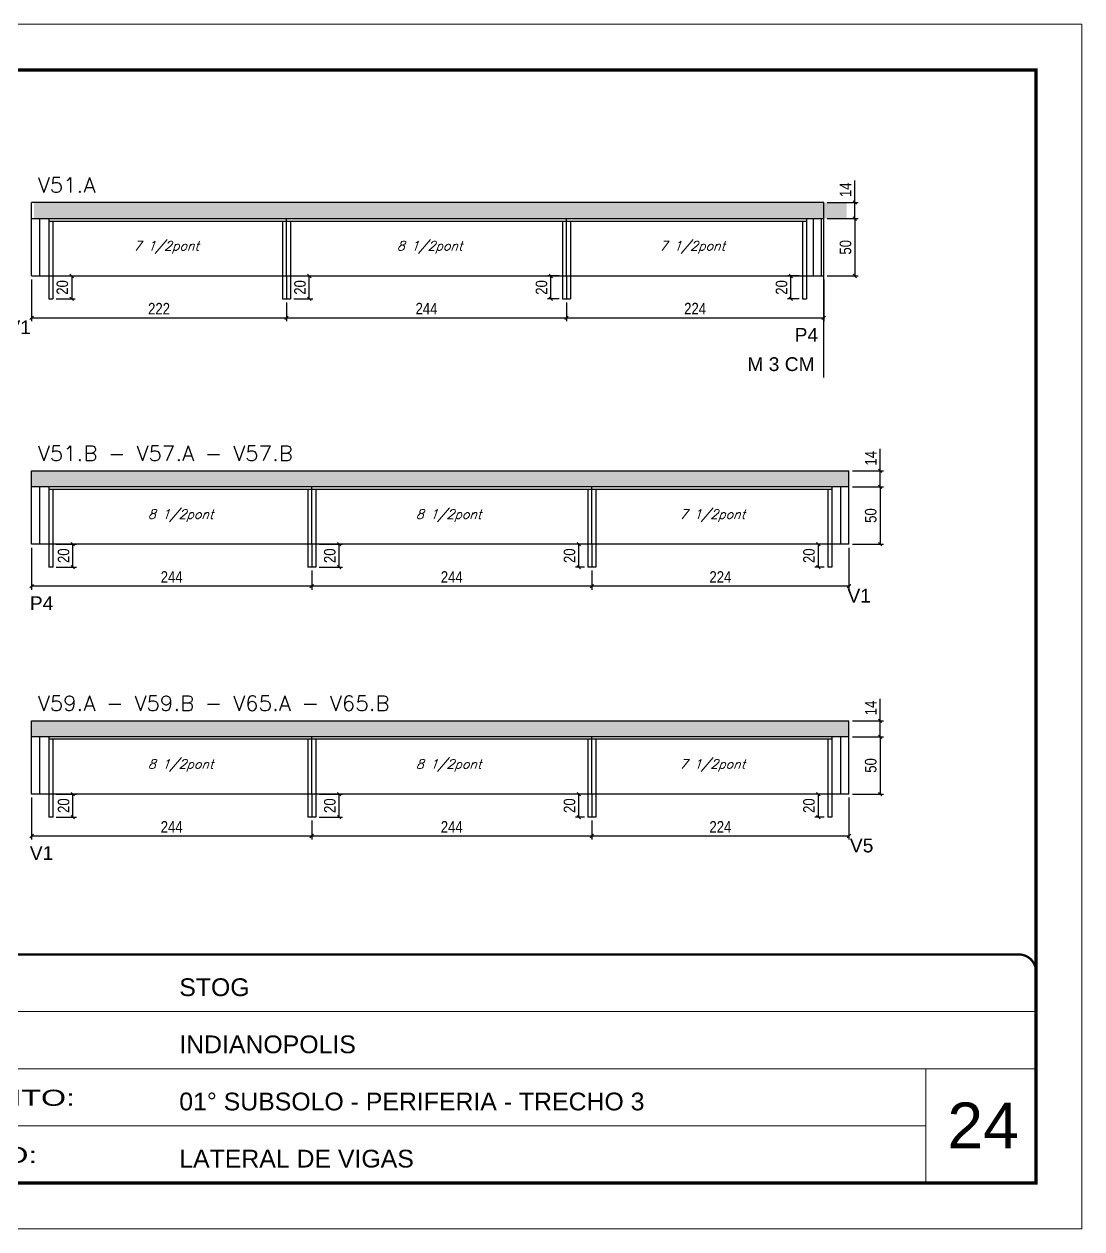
# Model space of a CAD drawing. Extents: x 0 to 6325, y 10169 to 19307.
# Drawn here: x 5319 to 6240, y 11317 to 12367 of the extents above; entities that cross this region are included whole.
import ezdxf

# ---------------------------------------------------------------- set-up
doc = ezdxf.new("R2010")
doc.units = 0
doc.linetypes.add('CONTINUO', pattern=[0])
doc.linetypes.add('DASHED', pattern=[0.75, 0.5, -0.25])
for name, color, linetype in [('1', 1, 'Continuous'), ('5', 5, 'Continuous'), ('COTA', 241, 'Continuous'), ('NOMENCLATURA', 7, 'Continuous'), ('Painéis', 200, 'Continuous'), ('SARR_2.2x7', 40, 'Continuous'), ('SARR_3.5x7', 81, 'Continuous'), ('texto', 7, 'Continuous')]:
    doc.layers.add(name, color=color, linetype=linetype)
for name, color, linetype, lineweight in [('CARIMBO', 255, 'Continuous', 9), ('Folhas', 255, 'Continuous', 9), ('SARRAFO DE PRESSAO', 251, 'DASHED', 9), ('Texto Seção', 7, 'Continuous', 15)]:
    doc.layers.add(name, color=color, linetype=linetype, lineweight=lineweight)
doc.styles.add('arial', font='arial.ttf')
doc.styles.add('COTA TECNICA', font='techl___.ttf', dxfattribs={"height": 10})
doc.styles.add('REGUA-120', font='ROMANS.shx', dxfattribs={"height": 15})
doc.styles.add('Romans', font='romans.shx')
doc.styles.get("Standard").update_dxf_attribs({"font": 'arial.ttf'})
doc.styles.add('Tecnologia', font='')
doc.styles.get('Tecnologia').set_extended_font_data('Forgotten Futurist')
doc.dimstyles.new('PAINEL', dxfattribs={"dimtxt": 10, "dimasz": 3, "dimexe": 3, "dimexo": 3, "dimgap": 3, "dimtad": 1, "dimdec": 1, "dimzin": 12, "dimdsep": 46, "dimtxsty": 'COTA TECNICA', "dimblk1": 'OBLIQUE', "dimblk2": 'OBLIQUE', "dimsah": 1, "dimcen": 0.9, "dimclrd": 4, "dimclre": 4, "dimclrt": 240, "dimadec": 1, "dimazin": 3, "dimtfac": 1, "dimtdec": 1, "dimtmove": 0, "dimatfit": 3, "dimfxl": 1, "dimtolj": 1, "dimtzin": 12, "dimarcsym": 0})

# ---------------------------------------------------------------- blocks, each defined once
blk = doc.blocks.new('9999999999')
at = {"color": 30, "linetype": 'CONTINUO'}
for p, q in [((98564.6, 34379.6), (99584, 34379.6)), ((98564.6, 34329.8), (99488, 34329.8)), ((99584, 34329.8), (99488, 34329.8)), ((99488, 34329.8), (99488, 34230.2)), ((98564.6, 34280), (99488, 34280))]:
    blk.add_line(p, q, dxfattribs=at)
at = {"color": 30, "linetype": 'CONTINUO', "const_width": 2}
blk.add_lwpolyline([(99584, 34230.2), (99584, 34414.4, 0.414214), (99569, 34429.4), (98229, 34429.4, 0.414214), (98214, 34414.4), (98214, 34245.2, 0.414214), (98229, 34230.2), (99584, 34230.2)], format="xyb", dxfattribs=at)
at = {"layer": 'Folhas'}
blk.add_lwpolyline([(98139, 34190.2), (99624, 34190.2), (99624, 35240.2), (98139, 35240.2)], close=True, dxfattribs=at)
at = {"layer": 'Folhas', "color": 30, "const_width": 3}
blk.add_lwpolyline([(98214, 34230.2), (99584, 34230.2), (99584, 35200.2), (98214, 35200.2)], close=True, dxfattribs=at)
at = {"color": 7, "linetype": 'Continuous', "ltscale": 5, "style": 'arial'}
for s, height, p in [('STOG', 15.48, (98837.7, 34393.1)), ('INDIANOPOLIS', 15.483, (98837.7, 34343.3)), ('01° SUBSOLO - PERIFERIA - TRECHO 3', 15.483, (98837.7, 34293.5)), ('LATERAL DE VIGAS', 15.483, (98837.7, 34243.7))]:
    blk.add_text(s, height=height, dxfattribs=at).set_placement(p)
at = {"layer": 'Folhas', "color": 7, "style": 'Tecnologia', "width": 1.5}
for s, p in [('PAVIMENTO:', (98573.7, 34297.5)), ('PROJETO:', (98573.7, 34247.7))]:
    blk.add_text(s, height=14, dxfattribs=at).set_placement(p)
blk = doc.blocks.new('_Oblique')
at = {"layer": '1', "color": 0, "lineweight": -2}
blk.add_line((-0.5, -0.5), (0.5, 0.5), dxfattribs=at)
blk = doc.blocks.new('*D337')
at = {"layer": 'COTA', "color": 4, "linetype": 'ByBlock', "lineweight": -2, "transparency": 16777216}
for p, q in [((5325.1, 12144.6), (5325.1, 12108.1)), ((5547.1, 12124.6), (5547.1, 12108.1)), ((5325.1, 12111.1), (5547.1, 12111.1))]:
    blk.add_line(p, q, dxfattribs=at)
at = {"layer": 'Defpoints', "color": 0, "linetype": 'ByBlock', "transparency": 16777216}
for p in [(5325.1, 12147.6), (5547.1, 12127.6), (5547.1, 12111.1)]:
    blk.add_point(p, dxfattribs=at)
at = {"layer": 'COTA', "color": 4, "linetype": 'ByBlock', "lineweight": -2, "transparency": 16777216, "xscale": 3, "yscale": 3, "zscale": 3, "rotation": 180}
blk.add_blockref('_Oblique', (5325.1, 12111.1), dxfattribs=at)
at = {"layer": 'COTA', "color": 4, "linetype": 'ByBlock', "lineweight": -2, "transparency": 16777216, "xscale": 3, "yscale": 3, "zscale": 3}
blk.add_blockref('_Oblique', (5547.1, 12111.1), dxfattribs=at)
at = {"layer": 'COTA', "color": 240, "linetype": 'ByBlock', "transparency": 16777216, "insert": (5436.1, 12119.1), "char_height": 10, "attachment_point": 5, "style": 'COTA TECNICA'}
blk.add_mtext('\\A1;222', dxfattribs=at)
blk = doc.blocks.new('*D338')
at = {"layer": 'COTA', "color": 4, "linetype": 'ByBlock', "lineweight": -2, "transparency": 16777216}
for p, q in [((5547.1, 12124.6), (5547.1, 12108.1)), ((5791.1, 12124.6), (5791.1, 12108.1)), ((5547.1, 12111.1), (5791.1, 12111.1))]:
    blk.add_line(p, q, dxfattribs=at)
at = {"layer": 'Defpoints', "color": 0, "linetype": 'ByBlock', "transparency": 16777216}
for p in [(5547.1, 12127.6), (5791.1, 12127.6), (5791.1, 12111.1)]:
    blk.add_point(p, dxfattribs=at)
at = {"layer": 'COTA', "color": 4, "linetype": 'ByBlock', "lineweight": -2, "transparency": 16777216, "xscale": 3, "yscale": 3, "zscale": 3, "rotation": 180}
blk.add_blockref('_Oblique', (5547.1, 12111.1), dxfattribs=at)
at = {"layer": 'COTA', "color": 4, "linetype": 'ByBlock', "lineweight": -2, "transparency": 16777216, "xscale": 3, "yscale": 3, "zscale": 3}
blk.add_blockref('_Oblique', (5791.1, 12111.1), dxfattribs=at)
at = {"layer": 'COTA', "color": 240, "linetype": 'ByBlock', "transparency": 16777216, "insert": (5669.1, 12119.2), "char_height": 10, "width": 210.731, "attachment_point": 5, "style": 'COTA TECNICA'}
blk.add_mtext('\\A1;244', dxfattribs=at)
blk = doc.blocks.new('*D782')
at = {"layer": 'COTA', "color": 4, "lineweight": -2, "transparency": 16777216}
for p, q in [((6015.1, 12144.6), (6015.1, 12108.1)), ((5791.1, 12124.6), (5791.1, 12108.1)), ((5791.1, 12111.1), (6015.1, 12111.1))]:
    blk.add_line(p, q, dxfattribs=at)
at = {"layer": 'Defpoints', "color": 0, "transparency": 16777216}
for p in [(6015.1, 12147.6), (5791.1, 12127.6), (6015.1, 12111.1)]:
    blk.add_point(p, dxfattribs=at)
at = {"layer": 'COTA', "color": 4, "lineweight": -2, "transparency": 16777216, "xscale": 3, "yscale": 3, "zscale": 3, "rotation": 180}
blk.add_blockref('_Oblique', (5791.1, 12111.1), dxfattribs=at)
at = {"layer": 'COTA', "color": 4, "lineweight": -2, "transparency": 16777216, "xscale": 3, "yscale": 3, "zscale": 3}
blk.add_blockref('_Oblique', (6015.1, 12111.1), dxfattribs=at)
at = {"layer": 'COTA', "color": 240, "transparency": 16777216, "insert": (5903.1, 12119.2), "char_height": 10, "attachment_point": 5, "style": 'COTA TECNICA'}
blk.add_mtext('\\A1;224', dxfattribs=at)
blk = doc.blocks.new('*D339')
at = {"layer": 'COTA', "color": 4, "lineweight": -2, "transparency": 16777216}
for p, q in [((6018.1, 12197.6), (6045.2, 12197.6)), ((6042.2, 12197.6), (6042.2, 12147.6)), ((6018.1, 12147.6), (6045.2, 12147.6))]:
    blk.add_line(p, q, dxfattribs=at)
at = {"layer": 'Defpoints', "color": 0, "transparency": 16777216}
for p in [(6015.1, 12197.6), (6015.1, 12147.6), (6042.2, 12147.6)]:
    blk.add_point(p, dxfattribs=at)
at = {"layer": 'COTA', "color": 4, "lineweight": -2, "transparency": 16777216, "xscale": 3, "yscale": 3, "zscale": 3}
for p, rotation in [((6042.2, 12197.6), 90), ((6042.2, 12147.6), 270)]:
    blk.add_blockref('_Oblique', p, dxfattribs=dict(at, rotation=rotation))
at = {"layer": 'COTA', "color": 240, "transparency": 16777216, "insert": (6034.1, 12172.6), "char_height": 10, "attachment_point": 5, "rotation": 90, "style": 'COTA TECNICA'}
blk.add_mtext('\\A1;50', dxfattribs=at)
blk = doc.blocks.new('*D340')
at = {"layer": 'COTA', "color": 4, "lineweight": -2, "transparency": 16777216}
for p, q in [((6042.2, 12211.6), (6042.2, 12230.7)), ((6018.1, 12211.6), (6045.2, 12211.6)), ((6042.2, 12197.6), (6042.2, 12211.6)), ((6018.1, 12197.6), (6045.2, 12197.6))]:
    blk.add_line(p, q, dxfattribs=at)
at = {"layer": 'Defpoints', "color": 0, "transparency": 16777216}
for p in [(6015.1, 12211.6), (6042.2, 12211.6), (6015.1, 12197.6)]:
    blk.add_point(p, dxfattribs=at)
at = {"layer": 'COTA', "color": 4, "lineweight": -2, "transparency": 16777216, "xscale": 3, "yscale": 3, "zscale": 3}
for p, rotation in [((6042.2, 12211.6), 90), ((6042.2, 12197.6), 270)]:
    blk.add_blockref('_Oblique', p, dxfattribs=dict(at, rotation=rotation))
at = {"layer": 'COTA', "color": 240, "transparency": 16777216, "insert": (6034.1, 12222.7), "char_height": 10, "attachment_point": 5, "rotation": 90, "style": 'COTA TECNICA'}
blk.add_mtext('\\A1;14', dxfattribs=at)
blk = doc.blocks.new('*D783')
at = {"layer": 'COTA', "color": 4, "lineweight": -2, "transparency": 16777216}
for p, q in [((5553.6, 12147.6), (5570, 12147.6)), ((5567, 12127.6), (5567, 12147.6)), ((5553.6, 12127.6), (5570, 12127.6))]:
    blk.add_line(p, q, dxfattribs=at)
at = {"layer": 'Defpoints', "color": 0, "transparency": 16777216}
for p in [(5550.6, 12147.6), (5567, 12147.6), (5550.6, 12127.6)]:
    blk.add_point(p, dxfattribs=at)
at = {"layer": 'COTA', "color": 4, "lineweight": -2, "transparency": 16777216, "xscale": 3, "yscale": 3, "zscale": 3}
for p, rotation in [((5567, 12147.6), 90), ((5567, 12127.6), 270)]:
    blk.add_blockref('_Oblique', p, dxfattribs=dict(at, rotation=rotation))
at = {"layer": 'COTA', "color": 240, "transparency": 16777216, "insert": (5558.9, 12137.6), "char_height": 10, "attachment_point": 5, "rotation": 90, "style": 'COTA TECNICA'}
blk.add_mtext('\\A1;20', dxfattribs=at)
blk = doc.blocks.new('*D784')
at = {"layer": 'COTA', "color": 4, "lineweight": -2, "transparency": 16777216}
for p, q in [((5993.6, 12147.6), (5983.5, 12147.6)), ((5986.5, 12127.6), (5986.5, 12147.6)), ((5993.6, 12127.6), (5983.5, 12127.6))]:
    blk.add_line(p, q, dxfattribs=at)
at = {"layer": 'Defpoints', "color": 0, "transparency": 16777216}
for p in [(5986.5, 12147.6), (5996.6, 12147.6), (5996.6, 12127.6)]:
    blk.add_point(p, dxfattribs=at)
at = {"layer": 'COTA', "color": 4, "lineweight": -2, "transparency": 16777216, "xscale": 3, "yscale": 3, "zscale": 3}
for p, rotation in [((5986.5, 12147.6), 90), ((5986.5, 12127.6), 270)]:
    blk.add_blockref('_Oblique', p, dxfattribs=dict(at, rotation=rotation))
at = {"layer": 'COTA', "color": 240, "transparency": 16777216, "insert": (5978.4, 12137.6), "char_height": 10, "attachment_point": 5, "rotation": 90, "style": 'COTA TECNICA'}
blk.add_mtext('\\A1;20', dxfattribs=at)
blk = doc.blocks.new('*D785')
at = {"layer": 'COTA', "color": 4, "lineweight": -2, "transparency": 16777216}
for p, q in [((5346.6, 12147.6), (5363, 12147.6)), ((5360, 12147.6), (5360, 12127.6)), ((5346.6, 12127.6), (5363, 12127.6))]:
    blk.add_line(p, q, dxfattribs=at)
at = {"layer": 'Defpoints', "color": 0, "transparency": 16777216}
for p in [(5343.6, 12147.6), (5343.6, 12127.6), (5360, 12127.6)]:
    blk.add_point(p, dxfattribs=at)
at = {"layer": 'COTA', "color": 4, "lineweight": -2, "transparency": 16777216, "xscale": 3, "yscale": 3, "zscale": 3}
for p, rotation in [((5360, 12147.6), 90), ((5360, 12127.6), 270)]:
    blk.add_blockref('_Oblique', p, dxfattribs=dict(at, rotation=rotation))
at = {"layer": 'COTA', "color": 240, "transparency": 16777216, "insert": (5351.9, 12137.6), "char_height": 10, "attachment_point": 5, "rotation": 90, "style": 'COTA TECNICA'}
blk.add_mtext('\\A1;20', dxfattribs=at)
blk = doc.blocks.new('*D786')
at = {"layer": 'COTA', "color": 4, "lineweight": -2, "transparency": 16777216}
for p, q in [((5784.6, 12147.6), (5774.4, 12147.6)), ((5777.4, 12127.6), (5777.4, 12147.6)), ((5784.6, 12127.6), (5774.4, 12127.6))]:
    blk.add_line(p, q, dxfattribs=at)
at = {"layer": 'Defpoints', "color": 0, "transparency": 16777216}
for p in [(5777.4, 12147.6), (5787.6, 12147.6), (5787.6, 12127.6)]:
    blk.add_point(p, dxfattribs=at)
at = {"layer": 'COTA', "color": 4, "lineweight": -2, "transparency": 16777216, "xscale": 3, "yscale": 3, "zscale": 3}
for p, rotation in [((5777.4, 12147.6), 90), ((5777.4, 12127.6), 270)]:
    blk.add_blockref('_Oblique', p, dxfattribs=dict(at, rotation=rotation))
at = {"layer": 'COTA', "color": 240, "transparency": 16777216, "insert": (5769.3, 12137.6), "char_height": 10, "attachment_point": 5, "rotation": 90, "style": 'COTA TECNICA'}
blk.add_mtext('\\A1;20', dxfattribs=at)
blk = doc.blocks.new('*D341')
at = {"layer": 'COTA', "color": 4, "linetype": 'ByBlock', "lineweight": -2, "transparency": 16777216}
for p, q in [((6037.1, 11910.8), (6037.1, 11874.2)), ((5813.1, 11890.8), (5813.1, 11874.2)), ((6037.1, 11877.2), (5813.1, 11877.2))]:
    blk.add_line(p, q, dxfattribs=at)
at = {"layer": 'Defpoints', "color": 0, "linetype": 'ByBlock', "transparency": 16777216}
for p in [(6037.1, 11913.8), (5813.1, 11893.8), (5813.1, 11877.2)]:
    blk.add_point(p, dxfattribs=at)
at = {"layer": 'COTA', "color": 4, "linetype": 'ByBlock', "lineweight": -2, "transparency": 16777216, "xscale": 3, "yscale": 3, "zscale": 3, "rotation": 180}
blk.add_blockref('_Oblique', (5813.1, 11877.2), dxfattribs=at)
at = {"layer": 'COTA', "color": 4, "linetype": 'ByBlock', "lineweight": -2, "transparency": 16777216, "xscale": 3, "yscale": 3, "zscale": 3}
blk.add_blockref('_Oblique', (6037.1, 11877.2), dxfattribs=at)
at = {"layer": 'COTA', "color": 240, "linetype": 'ByBlock', "transparency": 16777216, "insert": (5925.1, 11885.3), "char_height": 10, "attachment_point": 5, "style": 'COTA TECNICA'}
blk.add_mtext('\\A1;224', dxfattribs=at)
blk = doc.blocks.new('*D342')
at = {"layer": 'COTA', "color": 4, "linetype": 'ByBlock', "lineweight": -2, "transparency": 16777216}
for p, q in [((5569.1, 11890.8), (5569.1, 11874.2)), ((5813.1, 11890.8), (5813.1, 11874.2)), ((5813.1, 11877.2), (5569.1, 11877.2))]:
    blk.add_line(p, q, dxfattribs=at)
at = {"layer": 'Defpoints', "color": 0, "linetype": 'ByBlock', "transparency": 16777216}
for p in [(5569.1, 11893.8), (5813.1, 11893.8), (5569.1, 11877.2)]:
    blk.add_point(p, dxfattribs=at)
at = {"layer": 'COTA', "color": 4, "linetype": 'ByBlock', "lineweight": -2, "transparency": 16777216, "xscale": 3, "yscale": 3, "zscale": 3, "rotation": 180}
blk.add_blockref('_Oblique', (5569.1, 11877.2), dxfattribs=at)
at = {"layer": 'COTA', "color": 4, "linetype": 'ByBlock', "lineweight": -2, "transparency": 16777216, "xscale": 3, "yscale": 3, "zscale": 3}
blk.add_blockref('_Oblique', (5813.1, 11877.2), dxfattribs=at)
at = {"layer": 'COTA', "color": 240, "linetype": 'ByBlock', "transparency": 16777216, "insert": (5691.1, 11885.3), "char_height": 10, "width": 210.731, "attachment_point": 5, "style": 'COTA TECNICA'}
blk.add_mtext('\\A1;244', dxfattribs=at)
blk = doc.blocks.new('*D788')
at = {"layer": 'COTA', "color": 4, "lineweight": -2, "transparency": 16777216}
for p, q in [((5325.1, 11910.8), (5325.1, 11874.2)), ((5569.1, 11890.8), (5569.1, 11874.2)), ((5569.1, 11877.2), (5325.1, 11877.2))]:
    blk.add_line(p, q, dxfattribs=at)
at = {"layer": 'Defpoints', "color": 0, "transparency": 16777216}
for p in [(5325.1, 11913.8), (5569.1, 11893.8), (5325.1, 11877.2)]:
    blk.add_point(p, dxfattribs=at)
at = {"layer": 'COTA', "color": 4, "lineweight": -2, "transparency": 16777216, "xscale": 3, "yscale": 3, "zscale": 3, "rotation": 180}
blk.add_blockref('_Oblique', (5325.1, 11877.2), dxfattribs=at)
at = {"layer": 'COTA', "color": 4, "lineweight": -2, "transparency": 16777216, "xscale": 3, "yscale": 3, "zscale": 3}
blk.add_blockref('_Oblique', (5569.1, 11877.2), dxfattribs=at)
at = {"layer": 'COTA', "color": 240, "transparency": 16777216, "insert": (5447.1, 11885.3), "char_height": 10, "attachment_point": 5, "style": 'COTA TECNICA'}
blk.add_mtext('\\A1;244', dxfattribs=at)
blk = doc.blocks.new('*D343')
at = {"layer": 'COTA', "color": 4, "lineweight": -2, "transparency": 16777216}
for p, q in [((6040.1, 11963.8), (6067.2, 11963.8)), ((6064.2, 11963.8), (6064.2, 11913.8)), ((6040.1, 11913.8), (6067.2, 11913.8))]:
    blk.add_line(p, q, dxfattribs=at)
at = {"layer": 'Defpoints', "color": 0, "transparency": 16777216}
for p in [(6037.1, 11963.8), (6037.1, 11913.8), (6064.2, 11913.8)]:
    blk.add_point(p, dxfattribs=at)
at = {"layer": 'COTA', "color": 4, "lineweight": -2, "transparency": 16777216, "xscale": 3, "yscale": 3, "zscale": 3}
for p, rotation in [((6064.2, 11963.8), 90), ((6064.2, 11913.8), 270)]:
    blk.add_blockref('_Oblique', p, dxfattribs=dict(at, rotation=rotation))
at = {"layer": 'COTA', "color": 240, "transparency": 16777216, "insert": (6056.1, 11938.8), "char_height": 10, "attachment_point": 5, "rotation": 90, "style": 'COTA TECNICA'}
blk.add_mtext('\\A1;50', dxfattribs=at)
blk = doc.blocks.new('*D344')
at = {"layer": 'COTA', "color": 4, "lineweight": -2, "transparency": 16777216}
for p, q in [((6064.2, 11977.8), (6064.2, 11996.9)), ((6040.1, 11977.8), (6067.2, 11977.8)), ((6064.2, 11963.8), (6064.2, 11977.8)), ((6040.1, 11963.8), (6067.2, 11963.8))]:
    blk.add_line(p, q, dxfattribs=at)
at = {"layer": 'Defpoints', "color": 0, "transparency": 16777216}
for p in [(6037.1, 11977.8), (6064.2, 11977.8), (6037.1, 11963.8)]:
    blk.add_point(p, dxfattribs=at)
at = {"layer": 'COTA', "color": 4, "lineweight": -2, "transparency": 16777216, "xscale": 3, "yscale": 3, "zscale": 3}
for p, rotation in [((6064.2, 11977.8), 90), ((6064.2, 11963.8), 270)]:
    blk.add_blockref('_Oblique', p, dxfattribs=dict(at, rotation=rotation))
at = {"layer": 'COTA', "color": 240, "transparency": 16777216, "insert": (6056.1, 11988.8), "char_height": 10, "attachment_point": 5, "rotation": 90, "style": 'COTA TECNICA'}
blk.add_mtext('\\A1;14', dxfattribs=at)
blk = doc.blocks.new('*D789')
at = {"layer": 'COTA', "color": 4, "lineweight": -2, "transparency": 16777216}
for p, q in [((5806.6, 11913.8), (5798.8, 11913.8)), ((5801.8, 11893.8), (5801.8, 11913.8)), ((5806.6, 11893.8), (5798.8, 11893.8))]:
    blk.add_line(p, q, dxfattribs=at)
at = {"layer": 'Defpoints', "color": 0, "transparency": 16777216}
for p in [(5801.8, 11913.8), (5809.6, 11913.8), (5809.6, 11893.8)]:
    blk.add_point(p, dxfattribs=at)
at = {"layer": 'COTA', "color": 4, "lineweight": -2, "transparency": 16777216, "xscale": 3, "yscale": 3, "zscale": 3}
for p, rotation in [((5801.8, 11913.8), 90), ((5801.8, 11893.8), 270)]:
    blk.add_blockref('_Oblique', p, dxfattribs=dict(at, rotation=rotation))
at = {"layer": 'COTA', "color": 240, "transparency": 16777216, "insert": (5793.7, 11903.8), "char_height": 10, "attachment_point": 5, "rotation": 90, "style": 'COTA TECNICA'}
blk.add_mtext('\\A1;20', dxfattribs=at)
blk = doc.blocks.new('*D802')
at = {"layer": 'COTA', "color": 4, "lineweight": -2, "transparency": 16777216}
for p, q in [((5346.6, 11913.8), (5364.1, 11913.8)), ((5361.1, 11893.8), (5361.1, 11913.8)), ((5346.6, 11893.8), (5364.1, 11893.8))]:
    blk.add_line(p, q, dxfattribs=at)
at = {"layer": 'Defpoints', "color": 0, "transparency": 16777216}
for p in [(5343.6, 11913.8), (5361.1, 11913.8), (5343.6, 11893.8)]:
    blk.add_point(p, dxfattribs=at)
at = {"layer": 'COTA', "color": 4, "lineweight": -2, "transparency": 16777216, "xscale": 3, "yscale": 3, "zscale": 3}
for p, rotation in [((5361.1, 11913.8), 90), ((5361.1, 11893.8), 270)]:
    blk.add_blockref('_Oblique', p, dxfattribs=dict(at, rotation=rotation))
at = {"layer": 'COTA', "color": 240, "transparency": 16777216, "insert": (5353, 11903.8), "char_height": 10, "attachment_point": 5, "rotation": 90, "style": 'COTA TECNICA'}
blk.add_mtext('\\A1;20', dxfattribs=at)
blk = doc.blocks.new('*D803')
at = {"layer": 'COTA', "color": 4, "lineweight": -2, "transparency": 16777216}
for p, q in [((6015.6, 11913.8), (6007.4, 11913.8)), ((6010.4, 11913.8), (6010.4, 11893.8)), ((6015.6, 11893.8), (6007.4, 11893.8))]:
    blk.add_line(p, q, dxfattribs=at)
at = {"layer": 'Defpoints', "color": 0, "transparency": 16777216}
for p in [(6018.6, 11913.8), (6010.4, 11893.8), (6018.6, 11893.8)]:
    blk.add_point(p, dxfattribs=at)
at = {"layer": 'COTA', "color": 4, "lineweight": -2, "transparency": 16777216, "xscale": 3, "yscale": 3, "zscale": 3}
for p, rotation in [((6010.4, 11913.8), 90), ((6010.4, 11893.8), 270)]:
    blk.add_blockref('_Oblique', p, dxfattribs=dict(at, rotation=rotation))
at = {"layer": 'COTA', "color": 240, "transparency": 16777216, "insert": (6002.3, 11903.8), "char_height": 10, "attachment_point": 5, "rotation": 90, "style": 'COTA TECNICA'}
blk.add_mtext('\\A1;20', dxfattribs=at)
blk = doc.blocks.new('*D804')
at = {"layer": 'COTA', "color": 4, "lineweight": -2, "transparency": 16777216}
for p, q in [((5575.6, 11913.8), (5596, 11913.8)), ((5593, 11893.8), (5593, 11913.8)), ((5575.6, 11893.8), (5596, 11893.8))]:
    blk.add_line(p, q, dxfattribs=at)
at = {"layer": 'Defpoints', "color": 0, "transparency": 16777216}
for p in [(5572.6, 11913.8), (5593, 11913.8), (5572.6, 11893.8)]:
    blk.add_point(p, dxfattribs=at)
at = {"layer": 'COTA', "color": 4, "lineweight": -2, "transparency": 16777216, "xscale": 3, "yscale": 3, "zscale": 3}
for p, rotation in [((5593, 11913.8), 90), ((5593, 11893.8), 270)]:
    blk.add_blockref('_Oblique', p, dxfattribs=dict(at, rotation=rotation))
at = {"layer": 'COTA', "color": 240, "transparency": 16777216, "insert": (5584.9, 11903.8), "char_height": 10, "attachment_point": 5, "rotation": 90, "style": 'COTA TECNICA'}
blk.add_mtext('\\A1;20', dxfattribs=at)
blk = doc.blocks.new('*D353')
at = {"layer": 'COTA', "color": 4, "linetype": 'ByBlock', "lineweight": -2, "transparency": 16777216}
for p, q in [((6037.1, 11693), (6037.1, 11656.5)), ((5813.1, 11673), (5813.1, 11656.5)), ((6037.1, 11659.5), (5813.1, 11659.5))]:
    blk.add_line(p, q, dxfattribs=at)
at = {"layer": 'Defpoints', "color": 0, "linetype": 'ByBlock', "transparency": 16777216}
for p in [(6037.1, 11696), (5813.1, 11676), (5813.1, 11659.5)]:
    blk.add_point(p, dxfattribs=at)
at = {"layer": 'COTA', "color": 4, "linetype": 'ByBlock', "lineweight": -2, "transparency": 16777216, "xscale": 3, "yscale": 3, "zscale": 3, "rotation": 180}
blk.add_blockref('_Oblique', (5813.1, 11659.5), dxfattribs=at)
at = {"layer": 'COTA', "color": 4, "linetype": 'ByBlock', "lineweight": -2, "transparency": 16777216, "xscale": 3, "yscale": 3, "zscale": 3}
blk.add_blockref('_Oblique', (6037.1, 11659.5), dxfattribs=at)
at = {"layer": 'COTA', "color": 240, "linetype": 'ByBlock', "transparency": 16777216, "insert": (5925.1, 11667.5), "char_height": 10, "attachment_point": 5, "style": 'COTA TECNICA'}
blk.add_mtext('\\A1;224', dxfattribs=at)
blk = doc.blocks.new('*D354')
at = {"layer": 'COTA', "color": 4, "linetype": 'ByBlock', "lineweight": -2, "transparency": 16777216}
for p, q in [((5569.1, 11673), (5569.1, 11656.5)), ((5813.1, 11673), (5813.1, 11656.5)), ((5813.1, 11659.5), (5569.1, 11659.5))]:
    blk.add_line(p, q, dxfattribs=at)
at = {"layer": 'Defpoints', "color": 0, "linetype": 'ByBlock', "transparency": 16777216}
for p in [(5569.1, 11676), (5813.1, 11676), (5569.1, 11659.5)]:
    blk.add_point(p, dxfattribs=at)
at = {"layer": 'COTA', "color": 4, "linetype": 'ByBlock', "lineweight": -2, "transparency": 16777216, "xscale": 3, "yscale": 3, "zscale": 3, "rotation": 180}
blk.add_blockref('_Oblique', (5569.1, 11659.5), dxfattribs=at)
at = {"layer": 'COTA', "color": 4, "linetype": 'ByBlock', "lineweight": -2, "transparency": 16777216, "xscale": 3, "yscale": 3, "zscale": 3}
blk.add_blockref('_Oblique', (5813.1, 11659.5), dxfattribs=at)
at = {"layer": 'COTA', "color": 240, "linetype": 'ByBlock', "transparency": 16777216, "insert": (5691.1, 11667.5), "char_height": 10, "width": 210.731, "attachment_point": 5, "style": 'COTA TECNICA'}
blk.add_mtext('\\A1;244', dxfattribs=at)
blk = doc.blocks.new('*D805')
at = {"layer": 'COTA', "color": 4, "lineweight": -2, "transparency": 16777216}
for p, q in [((5325.1, 11693), (5325.1, 11656.5)), ((5569.1, 11673), (5569.1, 11656.5)), ((5569.1, 11659.5), (5325.1, 11659.5))]:
    blk.add_line(p, q, dxfattribs=at)
at = {"layer": 'Defpoints', "color": 0, "transparency": 16777216}
for p in [(5325.1, 11696), (5569.1, 11676), (5325.1, 11659.5)]:
    blk.add_point(p, dxfattribs=at)
at = {"layer": 'COTA', "color": 4, "lineweight": -2, "transparency": 16777216, "xscale": 3, "yscale": 3, "zscale": 3, "rotation": 180}
blk.add_blockref('_Oblique', (5325.1, 11659.5), dxfattribs=at)
at = {"layer": 'COTA', "color": 4, "lineweight": -2, "transparency": 16777216, "xscale": 3, "yscale": 3, "zscale": 3}
blk.add_blockref('_Oblique', (5569.1, 11659.5), dxfattribs=at)
at = {"layer": 'COTA', "color": 240, "transparency": 16777216, "insert": (5447.1, 11667.5), "char_height": 10, "attachment_point": 5, "style": 'COTA TECNICA'}
blk.add_mtext('\\A1;244', dxfattribs=at)
blk = doc.blocks.new('*D355')
at = {"layer": 'COTA', "color": 4, "lineweight": -2, "transparency": 16777216}
for p, q in [((6040.1, 11746), (6067.2, 11746)), ((6064.2, 11746), (6064.2, 11696)), ((6040.1, 11696), (6067.2, 11696))]:
    blk.add_line(p, q, dxfattribs=at)
at = {"layer": 'Defpoints', "color": 0, "transparency": 16777216}
for p in [(6037.1, 11746), (6037.1, 11696), (6064.2, 11696)]:
    blk.add_point(p, dxfattribs=at)
at = {"layer": 'COTA', "color": 4, "lineweight": -2, "transparency": 16777216, "xscale": 3, "yscale": 3, "zscale": 3}
for p, rotation in [((6064.2, 11746), 90), ((6064.2, 11696), 270)]:
    blk.add_blockref('_Oblique', p, dxfattribs=dict(at, rotation=rotation))
at = {"layer": 'COTA', "color": 240, "transparency": 16777216, "insert": (6056.1, 11721), "char_height": 10, "attachment_point": 5, "rotation": 90, "style": 'COTA TECNICA'}
blk.add_mtext('\\A1;50', dxfattribs=at)
blk = doc.blocks.new('*D356')
at = {"layer": 'COTA', "color": 4, "lineweight": -2, "transparency": 16777216}
for p, q in [((6064.2, 11760), (6064.2, 11779.1)), ((6040.1, 11760), (6067.2, 11760)), ((6064.2, 11746), (6064.2, 11760)), ((6040.1, 11746), (6067.2, 11746))]:
    blk.add_line(p, q, dxfattribs=at)
at = {"layer": 'Defpoints', "color": 0, "transparency": 16777216}
for p in [(6037.1, 11760), (6064.2, 11760), (6037.1, 11746)]:
    blk.add_point(p, dxfattribs=at)
at = {"layer": 'COTA', "color": 4, "lineweight": -2, "transparency": 16777216, "xscale": 3, "yscale": 3, "zscale": 3}
for p, rotation in [((6064.2, 11760), 90), ((6064.2, 11746), 270)]:
    blk.add_blockref('_Oblique', p, dxfattribs=dict(at, rotation=rotation))
at = {"layer": 'COTA', "color": 240, "transparency": 16777216, "insert": (6056.1, 11771.1), "char_height": 10, "attachment_point": 5, "rotation": 90, "style": 'COTA TECNICA'}
blk.add_mtext('\\A1;14', dxfattribs=at)
blk = doc.blocks.new('*D806')
at = {"layer": 'COTA', "color": 4, "lineweight": -2, "transparency": 16777216}
for p, q in [((5806.6, 11696), (5798.8, 11696)), ((5801.8, 11676), (5801.8, 11696)), ((5806.6, 11676), (5798.8, 11676))]:
    blk.add_line(p, q, dxfattribs=at)
at = {"layer": 'Defpoints', "color": 0, "transparency": 16777216}
for p in [(5801.8, 11696), (5809.6, 11696), (5809.6, 11676)]:
    blk.add_point(p, dxfattribs=at)
at = {"layer": 'COTA', "color": 4, "lineweight": -2, "transparency": 16777216, "xscale": 3, "yscale": 3, "zscale": 3}
for p, rotation in [((5801.8, 11696), 90), ((5801.8, 11676), 270)]:
    blk.add_blockref('_Oblique', p, dxfattribs=dict(at, rotation=rotation))
at = {"layer": 'COTA', "color": 240, "transparency": 16777216, "insert": (5793.7, 11686), "char_height": 10, "attachment_point": 5, "rotation": 90, "style": 'COTA TECNICA'}
blk.add_mtext('\\A1;20', dxfattribs=at)
blk = doc.blocks.new('*D807')
at = {"layer": 'COTA', "color": 4, "lineweight": -2, "transparency": 16777216}
for p, q in [((5346.6, 11696), (5364.1, 11696)), ((5361.1, 11676), (5361.1, 11696)), ((5346.6, 11676), (5364.1, 11676))]:
    blk.add_line(p, q, dxfattribs=at)
at = {"layer": 'Defpoints', "color": 0, "transparency": 16777216}
for p in [(5343.6, 11696), (5361.1, 11696), (5343.6, 11676)]:
    blk.add_point(p, dxfattribs=at)
at = {"layer": 'COTA', "color": 4, "lineweight": -2, "transparency": 16777216, "xscale": 3, "yscale": 3, "zscale": 3}
for p, rotation in [((5361.1, 11696), 90), ((5361.1, 11676), 270)]:
    blk.add_blockref('_Oblique', p, dxfattribs=dict(at, rotation=rotation))
at = {"layer": 'COTA', "color": 240, "transparency": 16777216, "insert": (5353, 11686), "char_height": 10, "attachment_point": 5, "rotation": 90, "style": 'COTA TECNICA'}
blk.add_mtext('\\A1;20', dxfattribs=at)
blk = doc.blocks.new('*D808')
at = {"layer": 'COTA', "color": 4, "lineweight": -2, "transparency": 16777216}
for p, q in [((6015.6, 11696), (6007.4, 11696)), ((6010.4, 11696), (6010.4, 11676)), ((6015.6, 11676), (6007.4, 11676))]:
    blk.add_line(p, q, dxfattribs=at)
at = {"layer": 'Defpoints', "color": 0, "transparency": 16777216}
for p in [(6018.6, 11696), (6010.4, 11676), (6018.6, 11676)]:
    blk.add_point(p, dxfattribs=at)
at = {"layer": 'COTA', "color": 4, "lineweight": -2, "transparency": 16777216, "xscale": 3, "yscale": 3, "zscale": 3}
for p, rotation in [((6010.4, 11696), 90), ((6010.4, 11676), 270)]:
    blk.add_blockref('_Oblique', p, dxfattribs=dict(at, rotation=rotation))
at = {"layer": 'COTA', "color": 240, "transparency": 16777216, "insert": (6002.3, 11686), "char_height": 10, "attachment_point": 5, "rotation": 90, "style": 'COTA TECNICA'}
blk.add_mtext('\\A1;20', dxfattribs=at)
blk = doc.blocks.new('*D809')
at = {"layer": 'COTA', "color": 4, "lineweight": -2, "transparency": 16777216}
for p, q in [((5575.6, 11696), (5596, 11696)), ((5593, 11676), (5593, 11696)), ((5575.6, 11676), (5596, 11676))]:
    blk.add_line(p, q, dxfattribs=at)
at = {"layer": 'Defpoints', "color": 0, "transparency": 16777216}
for p in [(5572.6, 11696), (5593, 11696), (5572.6, 11676)]:
    blk.add_point(p, dxfattribs=at)
at = {"layer": 'COTA', "color": 4, "lineweight": -2, "transparency": 16777216, "xscale": 3, "yscale": 3, "zscale": 3}
for p, rotation in [((5593, 11696), 90), ((5593, 11676), 270)]:
    blk.add_blockref('_Oblique', p, dxfattribs=dict(at, rotation=rotation))
at = {"layer": 'COTA', "color": 240, "transparency": 16777216, "insert": (5584.9, 11686), "char_height": 10, "attachment_point": 5, "rotation": 90, "style": 'COTA TECNICA'}
blk.add_mtext('\\A1;20', dxfattribs=at)

msp = doc.modelspace()

# ---------------------------------------------------------------- hatches: boundary and pattern name
at = {"layer": 'COTA'}
h = msp.add_hatch(dxfattribs=at)
h.set_pattern_fill('AR-CONC', color=241, scale=0.03)
h.set_pattern_definition([(50, (1802.3295, -3517.3937), (5.4655401, -0.4781726), [0.5715, -6.2865]), (355, (1802.3295, -3517.3937), (-1.0573026, 5.7317054), [0.4572, -5.0292175]), (100.451445, (1802.785, -3517.4335), (4.4082374, 5.2535326), [0.4857003, -5.3427073]), (46.1842, (1802.3295, -3515.87), (8.1323712, -1.2612698), [0.85725, -9.42975]), (96.63556, (1803.007, -3515.975), (7.122124, 7.4227837), [0.7285507, -8.0140682]), (351.18415, (1802.3295, -3515.87), (7.122124, 7.4227837), [0.685799, -7.543792]), (21, (1803.0915, -3516.2507), (4.5484317, -3.067956), [0.5715, -6.2865]), (326, (1803.0915, -3516.2507), (1.8540609, 5.525639), [0.4572, -5.0292]), (71.451445, (1803.4706, -3516.5063), (6.4024926, 2.457683), [0.4857003, -5.3426981]), (37.5, (1802.3295, -3517.3937), (0.0926581, 2.53665117), [0, -4.96824, 0, -5.1054, 0, -5.04825]), (7.5, (1802.3295, -3517.3937), (2.00458988, 3.00541724), [0, -2.91084, 0, -4.85394, 0, -1.92405]), (327.5, (1800.6303, -3517.3937), (4.06771786, -0.17186232), [0, -1.905, 0, -5.9436, 0, -7.8867]), (317.5, (1799.8683, -3517.3937), (4.44387544, 0.7627947), [0, -2.4765, 0, -3.94716, 0, -5.6007])])
h.paths.add_polyline_path([(6035.11, 12211.63), (6035.11, 12197.63), (5327.14, 12197.63), (5327.14, 12211.63)])
h = msp.add_hatch(dxfattribs=at)
h.set_pattern_fill('AR-CONC', color=241, scale=0.03)
h.set_pattern_definition([(50, (1800.3295, -3751.2627), (5.4655401, -0.4781726), [0.5715, -6.2865]), (355, (1800.3295, -3751.2627), (-1.0573026, 5.7317054), [0.4572, -5.0292175]), (100.451445, (1800.785, -3751.3025), (4.4082374, 5.2535326), [0.4857003, -5.3427073]), (46.1842, (1800.3295, -3749.739), (8.1323712, -1.2612698), [0.85725, -9.42975]), (96.63556, (1801.007, -3749.844), (7.122124, 7.4227837), [0.7285507, -8.0140682]), (351.18415, (1800.3295, -3749.739), (7.122124, 7.4227837), [0.685799, -7.543792]), (21, (1801.0915, -3750.1197), (4.5484317, -3.067956), [0.5715, -6.2865]), (326, (1801.0915, -3750.1197), (1.8540609, 5.525639), [0.4572, -5.0292]), (71.451445, (1801.4706, -3750.3753), (6.4024926, 2.457683), [0.4857003, -5.3426981]), (37.5, (1800.3295, -3751.2627), (0.0926581, 2.53665117), [0, -4.96824, 0, -5.1054, 0, -5.04825]), (7.5, (1800.3295, -3751.2627), (2.00458988, 3.00541724), [0, -2.91084, 0, -4.85394, 0, -1.92405]), (327.5, (1798.6303, -3751.2627), (4.06771786, -0.17186232), [0, -1.905, 0, -5.9436, 0, -7.8867]), (317.5, (1797.8683, -3751.2627), (4.44387544, 0.7627947), [0, -2.4765, 0, -3.94716, 0, -5.6007])])
h.paths.add_polyline_path([(5325.14, 11977.76), (5325.14, 11963.76), (6037.11, 11963.76), (6037.11, 11977.76)])
h = msp.add_hatch(dxfattribs=at)
h.set_pattern_fill('AR-CONC', color=241, scale=0.03)
h.set_pattern_definition([(50, (1800.3295, -3969.0305), (5.4655401, -0.4781726), [0.5715, -6.2865]), (355, (1800.3295, -3969.0305), (-1.0573026, 5.7317054), [0.4572, -5.0292175]), (100.451445, (1800.785, -3969.0704), (4.4082374, 5.2535326), [0.4857003, -5.3427073]), (46.1842, (1800.3295, -3967.5065), (8.1323712, -1.2612698), [0.85725, -9.42975]), (96.63556, (1801.007, -3967.612), (7.122124, 7.4227837), [0.7285507, -8.0140682]), (351.18415, (1800.3295, -3967.5065), (7.122124, 7.4227837), [0.685799, -7.543792]), (21, (1801.0915, -3967.8875), (4.5484317, -3.067956), [0.5715, -6.2865]), (326, (1801.0915, -3967.8875), (1.8540609, 5.525639), [0.4572, -5.0292]), (71.451445, (1801.4706, -3968.143), (6.4024926, 2.457683), [0.4857003, -5.3426981]), (37.5, (1800.3295, -3969.0305), (0.0926581, 2.53665117), [0, -4.96824, 0, -5.1054, 0, -5.04825]), (7.5, (1800.3295, -3969.0305), (2.00458988, 3.00541724), [0, -2.91084, 0, -4.85394, 0, -1.92405]), (327.5, (1798.6303, -3969.0305), (4.06771786, -0.17186232), [0, -1.905, 0, -5.9436, 0, -7.8867]), (317.5, (1797.8683, -3969.0305), (4.44387544, 0.7627947), [0, -2.4765, 0, -3.94716, 0, -5.6007])])
h.paths.add_polyline_path([(5325.14, 11759.99), (5325.14, 11745.99), (6037.11, 11745.99), (6037.11, 11759.99)])

# ---------------------------------------------------------------- linework, layer by layer
for p, q in [((6015.11, 12211.63), (5325.14, 12211.63)), ((5325.14, 12197.63), (5325.14, 12211.63)), ((6015.11, 12197.63), (6015.11, 12211.63)), ((5547.11, 12147.63), (5547.11, 12127.63)), ((5791.11, 12147.63), (5791.11, 12127.63)), ((5543.61, 12127.63), (5550.61, 12127.63)), ((5787.61, 12127.63), (5794.61, 12127.63)), ((5325.14, 11963.76), (5325.14, 11977.76)), ((5325.14, 11977.76), (6037.11, 11977.76)), ((6037.11, 11963.76), (6037.11, 11977.76)), ((5569.14, 11913.76), (5569.14, 11893.76)), ((5813.14, 11913.76), (5813.14, 11893.76)), ((5572.64, 11893.76), (5565.64, 11893.76)), ((5816.64, 11893.76), (5809.64, 11893.76)), ((5325.14, 11745.99), (5325.14, 11759.99)), ((5325.14, 11759.99), (6037.11, 11759.99)), ((6037.11, 11745.99), (6037.11, 11759.99)), ((5569.14, 11695.99), (5569.14, 11675.99)), ((5813.14, 11695.99), (5813.14, 11675.99)), ((5572.64, 11675.99), (5565.64, 11675.99)), ((5816.64, 11675.99), (5809.64, 11675.99))]:
    msp.add_line(p, q, dxfattribs=at)
at = {"layer": 'NOMENCLATURA', "linetype": 'Continuous'}
msp.add_line((6015.11, 12059.23), (6015.11, 12147.63), dxfattribs=at)
at = {"layer": 'Painéis', "linetype": 'ByBlock'}
for p, q in [((5325.14, 12197.63), (6015.11, 12197.63)), ((5325.14, 12147.63), (5325.14, 12197.63)), ((5547.11, 12147.63), (5547.11, 12197.63)), ((5791.11, 12147.63), (5791.11, 12197.63)), ((6013.11, 12147.63), (6013.11, 12197.63)), ((6015.11, 12147.63), (6015.11, 12197.63)), ((5325.14, 12147.63), (6015.11, 12147.63)), ((6037.11, 11963.76), (5325.14, 11963.76)), ((5325.14, 11913.76), (5325.14, 11963.76)), ((5569.14, 11913.76), (5569.14, 11963.76)), ((5813.14, 11913.76), (5813.14, 11963.76)), ((6037.11, 11913.76), (6037.11, 11963.76)), ((6037.11, 11913.76), (5325.14, 11913.76)), ((6037.11, 11745.99), (5325.14, 11745.99)), ((5325.14, 11695.99), (5325.14, 11745.99)), ((5569.14, 11695.99), (5569.14, 11745.99)), ((5813.14, 11695.99), (5813.14, 11745.99)), ((6037.11, 11695.99), (6037.11, 11745.99)), ((6037.11, 11695.99), (5325.14, 11695.99))]:
    msp.add_line(p, q, dxfattribs=at)
at = {"layer": 'SARR_2.2x7', "linetype": 'Continuous'}
for p, q in [((5332.14, 12147.63), (5332.14, 12197.63)), ((5340.14, 12195.43), (5547.11, 12195.43)), ((5547.11, 12195.43), (5791.11, 12195.43)), ((5791.11, 12195.43), (6000.11, 12195.43)), ((6006.11, 12147.63), (6006.11, 12197.63)), ((5332.14, 11913.76), (5332.14, 11963.76)), ((5569.14, 11961.56), (5340.14, 11961.56)), ((5813.14, 11961.56), (5569.14, 11961.56)), ((6022.11, 11961.56), (5813.14, 11961.56)), ((6030.11, 11913.76), (6030.11, 11963.76)), ((5332.14, 11695.99), (5332.14, 11745.99)), ((5569.14, 11743.79), (5340.14, 11743.79)), ((5813.14, 11743.79), (5569.14, 11743.79)), ((6022.11, 11743.79), (5813.14, 11743.79)), ((6030.11, 11695.99), (6030.11, 11745.99))]:
    msp.add_line(p, q, dxfattribs=at)
at = {"layer": 'SARR_3.5x7'}
for p, q in [((5340.14, 12197.63), (5340.14, 12127.63)), ((5343.64, 12195.43), (5343.64, 12127.63)), ((5543.61, 12195.43), (5543.61, 12127.63)), ((5550.61, 12195.43), (5550.61, 12127.63)), ((5787.61, 12195.43), (5787.61, 12127.63)), ((5794.61, 12195.43), (5794.61, 12127.63)), ((5996.61, 12195.43), (5996.61, 12127.63)), ((6000.11, 12197.63), (6000.11, 12127.63)), ((5340.14, 12127.63), (5343.64, 12127.63)), ((5996.61, 12127.63), (6000.11, 12127.63)), ((5340.14, 11963.76), (5340.14, 11893.76)), ((5343.64, 11961.56), (5343.64, 11893.76)), ((5565.64, 11961.56), (5565.64, 11893.76)), ((5572.64, 11961.56), (5572.64, 11893.76)), ((5809.64, 11961.56), (5809.64, 11893.76)), ((5816.64, 11961.56), (5816.64, 11893.76)), ((6018.61, 11961.56), (6018.61, 11893.76)), ((6022.11, 11963.76), (6022.11, 11893.76)), ((5343.64, 11893.76), (5340.14, 11893.76)), ((6022.11, 11893.76), (6018.61, 11893.76)), ((5340.14, 11745.99), (5340.14, 11675.99)), ((5343.64, 11743.79), (5343.64, 11675.99)), ((5565.64, 11743.79), (5565.64, 11675.99)), ((5572.64, 11743.79), (5572.64, 11675.99)), ((5809.64, 11743.79), (5809.64, 11675.99)), ((5816.64, 11743.79), (5816.64, 11675.99)), ((6018.61, 11743.79), (6018.61, 11675.99)), ((6022.11, 11745.99), (6022.11, 11675.99)), ((5343.64, 11675.99), (5340.14, 11675.99)), ((6022.11, 11675.99), (6018.61, 11675.99))]:
    msp.add_line(p, q, dxfattribs=at)

# ---------------------------------------------------------------- block references
at = {"layer": 'SARRAFO DE PRESSAO', "color": 6, "linetype": 'ByBlock'}
msp.add_blockref('9999999999', (-93383.98, -22873.08), dxfattribs=at)

# ---------------------------------------------------------------- texts
at = {"layer": '5', "linetype": 'Continuous'}
for s, rotation, p in [('V1', 359.99996, (5304.02, 12096.9)), ('P4', 359.99996, (5989.75, 12090.29)), ('P4', 0.00004, (5323.54, 11856.42)), ('V1', 0.00004, (6035.78, 11863.03)), ('V5', 0.00004, (6037.88, 11645.26)), ('V1', 0.00004, (5323.54, 11638.65))]:
    msp.add_text(s, height=12, rotation=rotation, dxfattribs=at).set_placement(p)
at = {"layer": '5', "color": 4, "linetype": 'Continuous'}
msp.add_text('M 3 CM', height=12, rotation=359.99996, dxfattribs=at).set_placement((5948.56, 12064.77))
at = {"layer": 'CARIMBO', "style": 'arial'}
msp.add_text('24', height=40, dxfattribs=at).set_placement((6122.86, 11387.27))
at = {"layer": 'texto', "color": 2, "char_height": 8, "attachment_point": 5, "style": 'Romans'}
for s, insert in [('{\\Q19;\\C256;7 1/2pont}', (5442.39, 12172.62)), ('{\\Q19;\\C256;8 1/2pont}', (5671.87, 12172.62)), ('{\\Q19;\\C256;7 1/2pont}', (5900.64, 12172.62)), ('{\\Q19;\\C256;8 1/2pont}', (5454.95, 11938.75)), ('{\\Q19;\\C256;8 1/2pont}', (5688.38, 11938.75)), ('{\\Q19;\\C256;7 1/2pont}', (5918.14, 11938.75)), ('{\\Q19;\\C256;8 1/2pont}', (5454.95, 11720.98)), ('{\\Q19;\\C256;8 1/2pont}', (5688.38, 11720.98)), ('{\\Q19;\\C256;7 1/2pont}', (5918.14, 11720.98))]:
    msp.add_mtext(s, dxfattribs=dict(at, insert=insert))
at = {"layer": 'Texto Seção', "style": 'REGUA-120', "width": 1.05}
for s, p in [('V51.A', (5330.37, 12220.36)), ('V51.B - V57.A - V57.B', (5330.37, 11986.49)), ('V59.A - V59.B - V65.A - V65.B', (5330.37, 11768.73))]:
    msp.add_text(s, height=13, dxfattribs=at).set_placement(p)

# ---------------------------------------------------------------- dimensions: what is measured, and where the dimension line sits
at = {"layer": 'COTA'}
for base, p1, p2, angle, picture, middle in [((6042.19, 12211.63), (6015.11, 12197.63), (6015.11, 12211.63), 90, '*D340', (6034.12, 12222.69)), ((6042.19, 12147.63), (6015.11, 12197.63), (6015.11, 12147.63), 90, '*D339', (6034.08, 12172.63)), ((6064.19, 11977.76), (6037.11, 11963.76), (6037.11, 11977.76), 90, '*D344', (6056.12, 11988.82)), ((6064.19, 11913.76), (6037.11, 11963.76), (6037.11, 11913.76), 90, '*D343', (6056.08, 11938.76)), ((5325.14, 11877.22), (5569.14, 11893.76), (5325.14, 11913.76), 180, '*D788', (5447.14, 11885.29)), ((6064.19, 11759.99), (6037.11, 11745.99), (6037.11, 11759.99), 90, '*D356', (6056.12, 11771.05)), ((6064.19, 11695.99), (6037.11, 11745.99), (6037.11, 11695.99), 90, '*D355', (6056.08, 11720.99)), ((5325.14, 11659.45), (5569.14, 11675.99), (5325.14, 11695.99), 180, '*D805', (5447.14, 11667.52))]:
    dim = msp.add_linear_dim(base=base, p1=p1, p2=p2, angle=angle, dimstyle='PAINEL', dxfattribs=at)
    dim.commit()
    dim.dimension.update_dxf_attribs({"geometry": picture, "text_midpoint": middle})
for base, p1, p2, picture, middle in [((5359.99, 12127.63), (5343.64, 12147.63), (5343.64, 12127.63), '*D785', (5359.99, 12137.63)), ((5567.04, 12147.63), (5550.61, 12127.63), (5550.61, 12147.63), '*D783', (5567.04, 12137.63)), ((5777.4, 12147.63), (5787.61, 12127.63), (5787.61, 12147.63), '*D786', (5777.4, 12137.63)), ((5986.48, 12147.63), (5996.61, 12127.63), (5996.61, 12147.63), '*D784', (5986.48, 12137.63)), ((5361.08, 11913.76), (5343.64, 11893.76), (5343.64, 11913.76), '*D802', (5361.08, 11903.76)), ((5593.05, 11913.76), (5572.64, 11893.76), (5572.64, 11913.76), '*D804', (5593.05, 11903.76)), ((5801.82, 11913.76), (5809.64, 11893.76), (5809.64, 11913.76), '*D789', (5801.82, 11903.76)), ((6010.41, 11893.76), (6018.61, 11913.76), (6018.61, 11893.76), '*D803', (6010.41, 11903.76)), ((5361.08, 11695.99), (5343.64, 11675.99), (5343.64, 11695.99), '*D807', (5361.08, 11685.99)), ((5593.05, 11695.99), (5572.64, 11675.99), (5572.64, 11695.99), '*D809', (5593.05, 11685.99)), ((5801.82, 11695.99), (5809.64, 11675.99), (5809.64, 11695.99), '*D806', (5801.82, 11685.99)), ((6010.41, 11675.99), (6018.61, 11695.99), (6018.61, 11675.99), '*D808', (6010.41, 11685.99))]:
    dim = msp.add_linear_dim(base=base, p1=p1, p2=p2, angle=90, dimstyle='PAINEL', dxfattribs=at)
    dim.commit()
    dim.dimension.update_dxf_attribs({"geometry": picture, "text_midpoint": middle, "dimtype": 160})
at = {"layer": 'COTA', "linetype": 'ByBlock'}
dim = msp.add_linear_dim(base=(5547.11, 12111.09), p1=(5325.14, 12147.63), p2=(5547.11, 12127.63), dimstyle='PAINEL', dxfattribs=at)
dim.commit()
dim.dimension.update_dxf_attribs({"geometry": '*D337', "text_midpoint": (5436.12, 12119.09)})
at = {"layer": 'COTA'}
dim = msp.add_linear_dim(base=(6015.11, 12111.09), p1=(5791.11, 12127.63), p2=(6015.11, 12147.63), dimstyle='PAINEL', dxfattribs=at)
dim.commit()
dim.dimension.update_dxf_attribs({"geometry": '*D782', "text_midpoint": (5903.11, 12119.16)})
at = {"layer": 'COTA', "linetype": 'ByBlock'}
dim = msp.add_linear_dim(base=(5791.11, 12111.09), p1=(5547.11, 12127.63), p2=(5791.11, 12127.63), dimstyle='PAINEL', override={"dimtmove": 1}, dxfattribs=at)
dim.commit()
dim.dimension.update_dxf_attribs({"geometry": '*D338', "text_midpoint": (5669.11, 12119.16)})
for base, p1, p2, picture, middle in [((5813.14, 11877.22), (6037.11, 11913.76), (5813.14, 11893.76), '*D341', (5925.12, 11885.29)), ((5813.14, 11659.45), (6037.11, 11695.99), (5813.14, 11675.99), '*D353', (5925.12, 11667.52))]:
    dim = msp.add_linear_dim(base=base, p1=p1, p2=p2, angle=180, dimstyle='PAINEL', dxfattribs=at)
    dim.commit()
    dim.dimension.update_dxf_attribs({"geometry": picture, "text_midpoint": middle})
for base, p1, p2, picture, middle in [((5569.14, 11877.22), (5813.14, 11893.76), (5569.14, 11893.76), '*D342', (5691.14, 11885.29)), ((5569.14, 11659.45), (5813.14, 11675.99), (5569.14, 11675.99), '*D354', (5691.14, 11667.52))]:
    dim = msp.add_linear_dim(base=base, p1=p1, p2=p2, angle=180, dimstyle='PAINEL', override={"dimtmove": 1}, dxfattribs=at)
    dim.commit()
    dim.dimension.update_dxf_attribs({"geometry": picture, "text_midpoint": middle})

doc.saveas('drawing.dxf')
